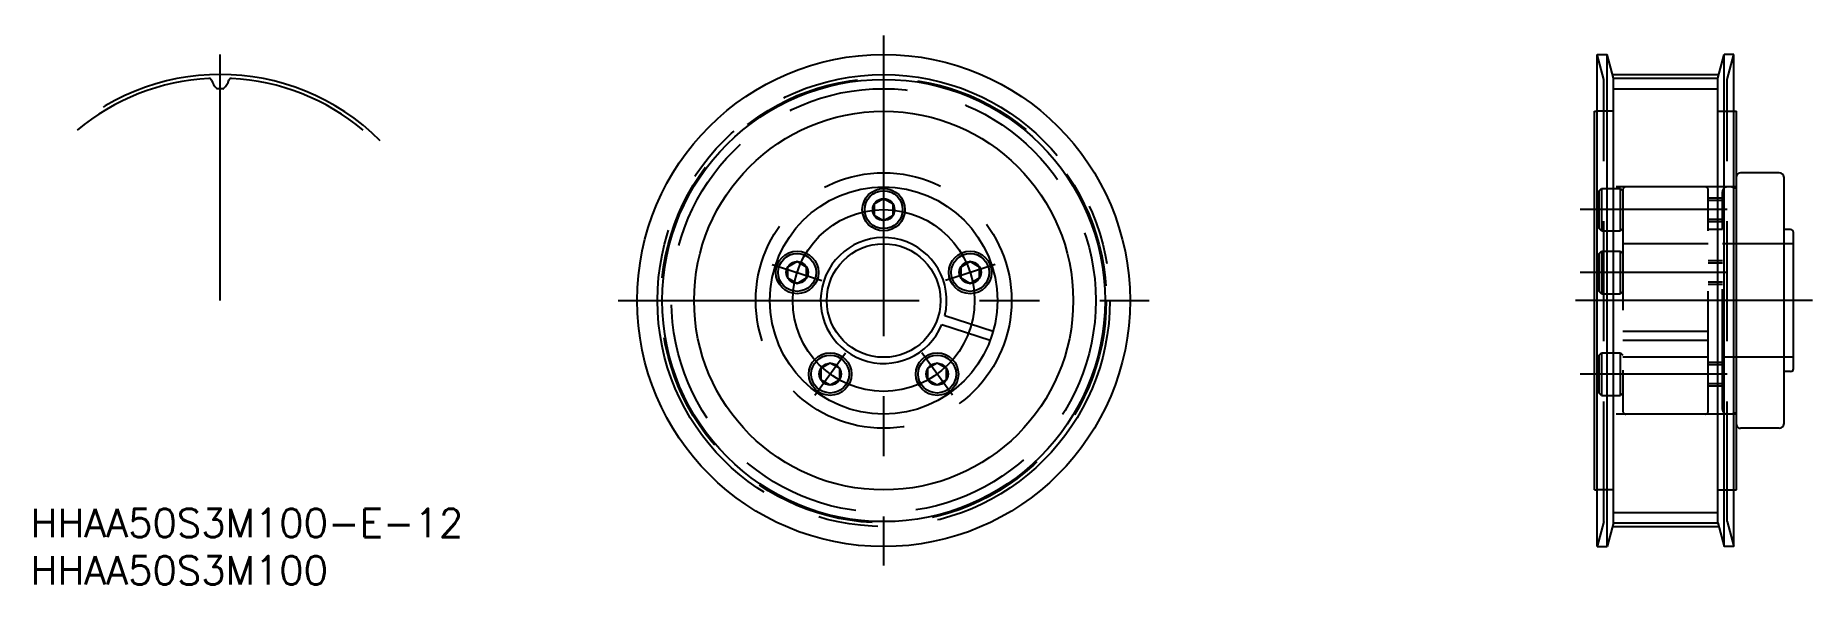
# Model space of a CAD drawing. Extents: x -89 to 98, y -30 to 28.
import ezdxf

# ---------------------------------------------------------------- set-up
doc = ezdxf.new("R2010")
doc.units = 0
doc.linetypes.add('CENTER', pattern=[50.8, 31.75, -6.35, 6.35, -6.35])
doc.linetypes.add('DASHED', pattern=[19.05, 12.7, -6.35])
doc.layers.get('0').update_dxf_attribs({"linetype": 'CONTINUOUS'})
doc.layers.add('CENTER', color=1, linetype='CENTER')
doc.styles.get("Standard").update_dxf_attribs({"font": 'txt.shx', "height": 3, "bigfont": 'bigfont.shx'})

# ---------------------------------------------------------------- blocks, each defined once
blk = doc.blocks.new('*U20')
at = {"color": 7, "linetype": 'CONTINUOUS'}
blk.add_text('HHAA50S3M100', height=3, dxfattribs=at).set_placement((-90, -30))
blk = doc.blocks.new('*U21')
at = {"color": 7, "linetype": 'CONTINUOUS'}
blk.add_text('HHAA50S3M100-E-12', height=3, dxfattribs=at).set_placement((-90, -25))

msp = doc.modelspace()

# ---------------------------------------------------------------- linework, layer by layer
at = {"color": 3, "linetype": 'DASHED'}
for p, q in [((76, 23.36), (75.29, 26)), ((89, 23.36), (89.71, 26)), ((76, -23.36), (76, 23.36)), ((89, -23.36), (89, 23.36)), ((77, 22.38), (88, 22.38)), ((77, 20), (75.29, 20)), ((88, 20), (89.71, 20)), ((90, 12), (75, 12)), ((75.5, 11.6), (75.75, 11.85)), ((75.5, 7.6), (75.5, 11.6)), ((75.75, 11.85), (77.75, 11.85)), ((75.75, 11.85), (75.75, 7.35)), ((77.75, 11.85), (78, 11.6)), ((77.75, 7.35), (77.75, 11.85)), ((78, 11.7), (78, -11.7)), ((87, -11.7), (87, 11.7)), ((88.5, -11.5), (88.5, 11.5)), ((89.39, 12), (89, 12)), ((89.69, 11.92), (89.39, 12)), ((87, 10.85), (88.5, 10.85)), ((87, 10.61), (88.5, 10.61)), ((75.75, 7.35), (75.5, 7.6)), ((78, 7.6), (77.75, 7.35)), ((87, 8.59), (88.5, 8.59)), ((87, 8.35), (88.5, 8.35)), ((87, 7.55), (88.5, 7.55)), ((75.75, 7.35), (77.75, 7.35)), ((87, 6), (78, 6)), ((96, 6), (88.5, 6)), ((75.5, 4.97), (75.75, 5.22)), ((75.5, 0.97), (75.5, 4.97)), ((75.75, 5.22), (77.75, 5.22)), ((75.75, 5.22), (75.75, 0.72)), ((77.75, 5.22), (78, 4.97)), ((77.75, 0.72), (77.75, 5.22)), ((87, 4.22), (88.5, 4.22)), ((87, 3.97), (88.5, 3.97)), ((87, 1.96), (88.5, 1.96)), ((75.75, 0.72), (75.5, 0.97)), ((75.75, 0.72), (77.75, 0.72)), ((78, 0.97), (77.75, 0.72)), ((87, 1.72), (88.5, 1.72)), ((78, -3.23), (87, -3.23)), ((75.5, -5.77), (75.75, -5.52)), ((75.75, -5.52), (77.75, -5.52)), ((75.75, -5.52), (75.75, -10.02)), ((77.75, -5.52), (78, -5.77)), ((77.75, -10.02), (77.75, -5.52)), ((78, -4.18), (87, -4.18)), ((75.5, -9.77), (75.5, -5.77)), ((87, -6), (78, -6)), ((87, -6.52), (88.5, -6.52)), ((87, -6.76), (88.5, -6.76)), ((96, -6), (88.5, -6)), ((87, -8.77), (88.5, -8.77)), ((87, -9.02), (88.5, -9.02)), ((75.75, -10.02), (75.5, -9.77)), ((75.75, -10.02), (77.75, -10.02)), ((78, -9.77), (77.75, -10.02)), ((90, -12), (75, -12)), ((89.39, -12), (89, -12)), ((89.69, -11.92), (89.39, -12)), ((77, -20), (75.29, -20)), ((88, -20), (89.71, -20)), ((77, -22.38), (88, -22.38)), ((76, -23.36), (75.29, -26)), ((89, -23.36), (89.71, -26))]:
    msp.add_line(p, q, dxfattribs=at)
at = {"color": 7, "linetype": 'CONTINUOUS'}
for p, q in [((75.29, 26), (76.33, 26)), ((75.29, -26), (75.29, 26)), ((77, 23.49), (76.33, 26)), ((76.33, -26), (76.33, 26)), ((88, 23.49), (88.67, 26)), ((89.71, 26), (88.67, 26)), ((88.67, -26), (88.67, 26)), ((89.71, -26), (89.71, 26)), ((77, 23.49), (88, 23.49)), ((77, -23.49), (77, 23.49)), ((88, -23.49), (88, 23.49)), ((75, -20), (75, 20)), ((75, 20), (75.29, 20)), ((89.71, 20), (90, 20)), ((90, -20), (90, 20)), ((94.5, 13.5), (90.4, 13.5)), ((90, -13.1), (90, 13.1)), ((95, -13), (95, 13)), ((0, 10.75), (-1, 10.18)), ((-1, 10.18), (-1, 9.02)), ((1, 10.18), (0, 10.75)), ((1, 9.02), (1, 10.18)), ((-1, 9.02), (0, 8.45)), ((0, 8.45), (1, 9.02)), ((95.7, 7.5), (95, 7.5)), ((96, -7.2), (96, 7.2)), ((-9.13, 4.12), (-10.13, 3.54)), ((-8.13, 3.54), (-9.13, 4.12)), ((9.13, 4.12), (8.13, 3.54)), ((10.13, 3.54), (9.13, 4.12)), ((-10.13, 3.54), (-10.13, 2.39)), ((-10.13, 2.39), (-9.13, 1.81)), ((-9.13, 1.81), (-8.13, 2.39)), ((-8.13, 2.39), (-8.13, 3.54)), ((8.13, 3.54), (8.13, 2.39)), ((8.13, 2.39), (9.13, 1.81)), ((9.13, 1.81), (10.13, 2.39)), ((10.13, 2.39), (10.13, 3.54)), ((6.46, -1.57), (11.56, -3.23)), ((6.15, -2.53), (11.25, -4.18)), ((-5.64, -6.61), (-6.64, -7.19)), ((-6.64, -7.19), (-6.64, -8.34)), ((-4.64, -7.19), (-5.64, -6.61)), ((-4.64, -8.34), (-4.64, -7.19)), ((5.64, -6.61), (4.64, -7.19)), ((4.64, -7.19), (4.64, -8.34)), ((6.64, -7.19), (5.64, -6.61)), ((6.64, -8.34), (6.64, -7.19)), ((-6.64, -8.34), (-5.64, -8.92)), ((-5.64, -8.92), (-4.64, -8.34)), ((4.64, -8.34), (5.64, -8.92)), ((5.64, -8.92), (6.64, -8.34)), ((95.7, -7.5), (95, -7.5)), ((94.5, -13.5), (90.4, -13.5)), ((75, -20), (75.29, -20)), ((89.71, -20), (90, -20)), ((77, -23.49), (76.33, -26)), ((77, -23.49), (88, -23.49)), ((88, -23.49), (88.67, -26)), ((75.29, -26), (76.33, -26)), ((89.71, -26), (88.67, -26))]:
    msp.add_line(p, q, dxfattribs=at)
for centre, radius in [((0, 0), 26), ((0, 0), 23.36), ((0, 0), 20), ((0, 0), 12), ((0, 9.6), 2.25), ((0, 9.6), 2), ((0, 9.6), 1.15), ((0, 0), 6), ((-9.13, 2.97), 2.25), ((-9.13, 2.97), 2), ((-9.13, 2.97), 1.15), ((9.13, 2.97), 2.25), ((9.13, 2.97), 2), ((9.13, 2.97), 1.15), ((-5.64, -7.77), 2.25), ((5.64, -7.77), 2.25), ((-5.64, -7.77), 2), ((-5.64, -7.77), 1.15), ((5.64, -7.77), 2), ((5.64, -7.77), 1.15)]:
    msp.add_circle(centre, radius, dxfattribs=at)
at = {"color": 3, "linetype": 'DASHED'}
for radius in [23.49, 22.38, 13.5]:
    msp.add_circle((0, 0), radius, dxfattribs=at)
at = {"color": 7, "linetype": 'CONTINUOUS'}
for centre, radius, start, end in [((-70, 0), 23.49, 92.9084, 130), ((-71.18, 23.18), 0.28, 17.3108, 92.9084), ((-69.02, 23.86), 1.98, 197.3108, 226.4564), ((-70.97, 23.86), 1.98, 313.5436, 342.6892), ((-68.82, 23.18), 0.28, 87.0916, 162.6892), ((-70, 0), 23.49, 50, 87.0916), ((-70.28, 22.53), 0.15, 226.4564, 270.7177), ((-70, 0), 22.38, 90, 90.7177), ((-70, 0), 22.38, 89.2823, 90), ((-69.72, 22.53), 0.15, 269.2823, 313.5436), ((90.4, 13.1), 0.4, 90, 180), ((94.5, 13), 0.5, 0, 90), ((95.7, 7.2), 0.3, 360, 90), ((0, 0), 6.65, 346.308, 337.6839), ((95.7, -7.2), 0.3, 270, 0), ((90.4, -13.1), 0.4, 180, 270), ((94.5, -13), 0.5, 270, 0)]:
    msp.add_arc(centre, radius, start, end, dxfattribs=at)
at = {"color": 3, "linetype": 'DASHED'}
for centre, radius, start, end in [((78.3, 11.7), 0.3, 90, 180), ((86.7, 11.7), 0.3, 0, 90), ((89, 11.5), 0.5, 90, 180), ((89.77, 12.23), 0.32, 255, 315.7191), ((78.3, -11.7), 0.3, 180, 270), ((86.7, -11.7), 0.3, 270, 0), ((89, -11.5), 0.5, 180, 270), ((89.77, -12.23), 0.32, 44.2809, 105)]:
    msp.add_arc(centre, radius, start, end, dxfattribs=at)
at = {"layer": 'CENTER', "color": 1, "linetype": 'CENTER'}
for p, q in [((0, 28), (0, -28)), ((-70, 0), (-70, 26)), ((77, 23.87), (88, 23.87)), ((89, 9.6), (73.5, 9.6)), ((-11.75, 3.82), (-6.51, 2.12)), ((11.75, 3.82), (6.51, 2.12)), ((89, 2.97), (73.5, 2.97)), ((-28, 0), (28, 0)), ((98, 0), (73, 0)), ((-7.26, -9.99), (-4.03, -5.54)), ((7.26, -9.99), (4.03, -5.54)), ((89, -7.77), (73.5, -7.77)), ((77, -23.87), (88, -23.87))]:
    msp.add_line(p, q, dxfattribs=at)
msp.add_circle((0, 0), 23.87, dxfattribs=at)
at = {"layer": 'CENTER', "color": 1, "linetype": 'CONTINUOUS'}
msp.add_circle((0, 0), 9.6, dxfattribs=at)
at = {"layer": 'CENTER', "color": 1, "linetype": 'CENTER'}
msp.add_arc((-70, 0), 23.88, 45, 135, dxfattribs=at)

# ---------------------------------------------------------------- block references
at = {"color": 7, "linetype": 'CONTINUOUS'}
for name in ['*U21', '*U20']:
    msp.add_blockref(name, (0, 0), dxfattribs=at)

doc.saveas('drawing.dxf')
